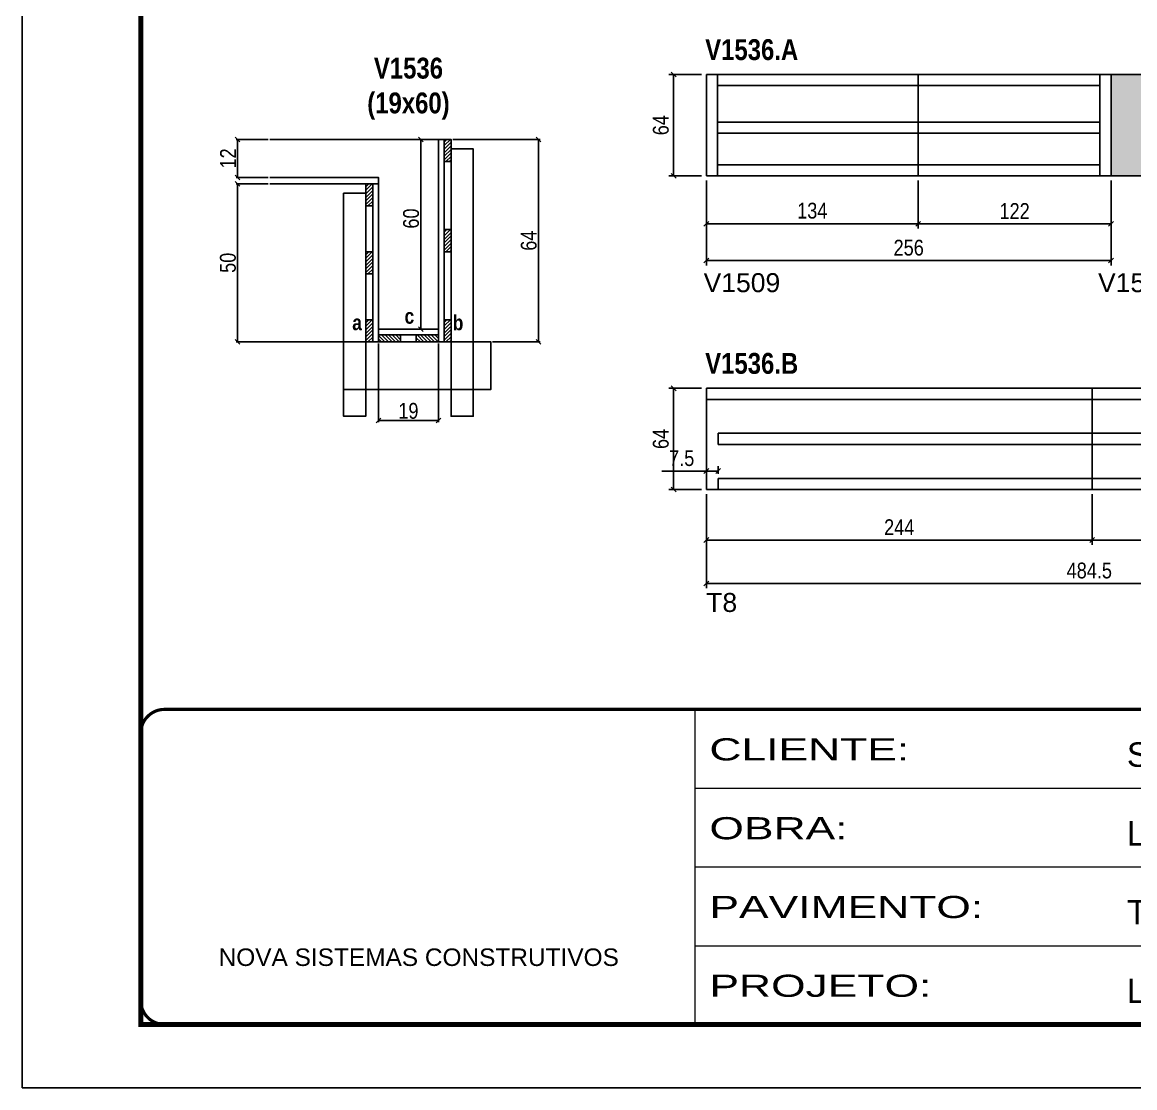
# Model space of a CAD drawing. Extents: x 3309 to 9563, y -2522 to 14608.
# Drawn here: x 8078 to 8782, y 7815 to 8489 of the extents above; entities that cross this region are included whole.
import ezdxf

# ---------------------------------------------------------------- set-up
doc = ezdxf.new("R2010")
doc.units = 0
doc.linetypes.add('CONTINUO', pattern=[0])
doc.linetypes.add('DASHED', pattern=[0.75, 0.5, -0.25])
for name, color, linetype in [('5', 5, 'Continuous'), ('COTA', 241, 'Continuous'), ('detalhes', 4, 'Continuous'), ('NOMENCLATURA', 7, 'Continuous'), ('Painéis', 200, 'Continuous'), ('SARR_2.2x7', 40, 'Continuous'), ('SARR_3.5x7', 81, 'Continuous')]:
    doc.layers.add(name, color=color, linetype=linetype)
for name, color, linetype, lineweight in [('CONCRETO', 251, 'Continuous', 25), ('Folhas', 255, 'Continuous', 9), ('SARRAFO DE PRESSAO', 251, 'DASHED', 9)]:
    doc.layers.add(name, color=color, linetype=linetype, lineweight=lineweight)
doc.layers.add('Laje_Perimetro', color=7, linetype='Continuous', plot=False)
doc.styles.add('ARIAL', font='arial.ttf')
doc.styles.add('COTA TECNICA', font='techl___.ttf', dxfattribs={"height": 10})
doc.styles.add('COTA TECNICA 2X', font='techl___.ttf', dxfattribs={"height": 10})
doc.styles.get("Standard").update_dxf_attribs({"font": 'arial.ttf'})
doc.styles.add('TECNICA', font='techb___.ttf', dxfattribs={"height": 10})
doc.styles.add('Tecnologia', font='')
doc.styles.get('Tecnologia').set_extended_font_data('Forgotten Futurist')
doc.dimstyles.new('PAINEL', dxfattribs={"dimtxt": 10, "dimasz": 3, "dimexe": 3, "dimexo": 3, "dimgap": 3, "dimtad": 1, "dimdec": 1, "dimzin": 12, "dimdsep": 46, "dimtxsty": 'COTA TECNICA', "dimblk1": 'OBLIQUE', "dimblk2": 'OBLIQUE', "dimsah": 1, "dimcen": 0.9, "dimclrd": 4, "dimclre": 4, "dimclrt": 240, "dimadec": 1, "dimazin": 3, "dimtfac": 1, "dimtdec": 1, "dimtmove": 0, "dimatfit": 3, "dimfxl": 1, "dimtolj": 1, "dimtzin": 12, "dimarcsym": 0})
doc.dimstyles.new('SECAO', dxfattribs={"dimscale": 0.333333, "dimtxt": 5, "dimasz": 9, "dimexe": 3, "dimexo": 3, "dimgap": 3, "dimtad": 1, "dimdec": 1, "dimlfac": 0.5, "dimzin": 12, "dimdsep": 46, "dimtxsty": 'COTA TECNICA 2X', "dimblk1": 'OBLIQUE', "dimblk2": 'OBLIQUE', "dimsah": 1, "dimcen": 0.9, "dimclrd": 4, "dimclre": 4, "dimclrt": 240, "dimadec": 1, "dimazin": 3, "dimtfac": 1, "dimtdec": 1, "dimtmove": 0, "dimatfit": 3, "dimfxl": 1, "dimtolj": 1, "dimtzin": 12, "dimarcsym": 0})
pattern_1 = [(135, (41538.6903, -115225.5653), (-1.122532015, -1.122532015), [])]
pattern_2 = [(45, (-115217.018, -24934.9343), (-1.122532015, 1.122532015), [])]

# ---------------------------------------------------------------- blocks, each defined once
blk = doc.blocks.new('9999999999')
at = {"color": 30, "linetype": 'CONTINUO'}
for p, q in [((98564.56, 34230.21), (98564.56, 34429.45)), ((98564.56, 34379.64), (99583.98, 34379.64)), ((98564.56, 34329.83), (99487.98, 34329.83)), ((98564.56, 34280.02), (99487.98, 34280.02))]:
    blk.add_line(p, q, dxfattribs=at)
at = {"color": 30, "linetype": 'CONTINUO', "const_width": 2}
blk.add_lwpolyline([(99583.98, 34230.21), (99583.98, 34414.45, 0.414214), (99568.98, 34429.45), (98228.98, 34429.45, 0.414214), (98213.98, 34414.45), (98213.98, 34245.21, 0.414214), (98228.98, 34230.21), (99583.98, 34230.21)], format="xyb", dxfattribs=at)
at = {"layer": 'Folhas'}
blk.add_lwpolyline([(98138.98, 34190.21), (99623.98, 34190.21), (99623.98, 35240.21), (98138.98, 35240.21)], close=True, dxfattribs=at)
at = {"layer": 'Folhas', "color": 30, "const_width": 3}
blk.add_lwpolyline([(98213.98, 34230.21), (99583.98, 34230.21), (99583.98, 35200.21), (98213.98, 35200.21)], close=True, dxfattribs=at)
at = {"color": 7, "linetype": 'Continuous', "ltscale": 5, "style": 'ARIAL'}
for s, height, p in [('SKR', 15.483, (98837.68, 34393.13)), ('LEAF LOEFGREN', 15.4829, (98837.68, 34343.32)), ('TIPO (7° AO 21° PAVIMENTO)', 15.4829, (98837.68, 34293.51)), ('NOVA SISTEMAS CONSTRUTIVOS', 11.0592, (98263.19, 34267.21)), ('LATERAIS DE VIGAS', 15.4829, (98837.68, 34243.7))]:
    blk.add_text(s, height=height, dxfattribs=at).set_placement(p)
at = {"layer": 'Folhas', "color": 7, "style": 'Tecnologia', "width": 1.5}
for s, p in [('CLIENTE:', (98573.65, 34397.17)), ('OBRA:', (98573.65, 34347.31)), ('PAVIMENTO:', (98573.65, 34297.5)), ('PROJETO:', (98573.65, 34247.69))]:
    blk.add_text(s, height=14, dxfattribs=at).set_placement(p)
blk = doc.blocks.new('_Oblique')
at = {"color": 0, "linetype": 'ByBlock', "lineweight": -2}
blk.add_line((-0.5, -0.5), (0.5, 0.5), dxfattribs=at)
blk = doc.blocks.new('*D2285')
at = {"layer": 'COTA', "color": 4, "lineweight": -2, "transparency": 16777216}
for p, q in [((8303.15, 8285.6), (8303.15, 8235.85)), ((8341.15, 8285.6), (8341.15, 8235.85)), ((8341.15, 8236.85), (8303.15, 8236.85))]:
    blk.add_line(p, q, dxfattribs=at)
at = {"layer": 'Defpoints', "color": 0, "transparency": 16777216}
for p in [(8303.15, 8286.6), (8341.15, 8286.6), (8303.15, 8236.85)]:
    blk.add_point(p, dxfattribs=at)
at = {"layer": 'COTA', "color": 4, "lineweight": -2, "transparency": 16777216, "xscale": 3, "yscale": 3, "zscale": 3, "rotation": 180}
blk.add_blockref('_Oblique', (8303.15, 8236.85), dxfattribs=at)
at = {"layer": 'COTA', "color": 4, "lineweight": -2, "transparency": 16777216, "xscale": 3, "yscale": 3, "zscale": 3}
blk.add_blockref('_Oblique', (8341.15, 8236.85), dxfattribs=at)
at = {"layer": 'COTA', "color": 240, "transparency": 16777216, "insert": (8322.15, 8242.94), "char_height": 10, "attachment_point": 5, "style": 'COTA TECNICA 2X'}
blk.add_mtext('\\A1;19', dxfattribs=at)
blk = doc.blocks.new('*D2286')
at = {"layer": 'COTA', "color": 4, "lineweight": -2, "transparency": 16777216}
for p, q in [((8233.45, 8386.6), (8213.1, 8386.6)), ((8214.1, 8386.6), (8214.1, 8286.6)), ((8294.15, 8286.6), (8213.1, 8286.6))]:
    blk.add_line(p, q, dxfattribs=at)
at = {"layer": 'Defpoints', "color": 0, "transparency": 16777216}
for p in [(8234.45, 8386.6), (8214.1, 8286.6), (8295.15, 8286.6, 0)]:
    blk.add_point(p, dxfattribs=at)
at = {"layer": 'COTA', "color": 4, "lineweight": -2, "transparency": 16777216, "xscale": 3, "yscale": 3, "zscale": 3}
for p, rotation in [((8214.1, 8386.6), 90), ((8214.1, 8286.6), 270)]:
    blk.add_blockref('_Oblique', p, dxfattribs=dict(at, rotation=rotation))
at = {"layer": 'COTA', "color": 240, "transparency": 16777216, "insert": (8207.99, 8336.6), "char_height": 10, "attachment_point": 5, "rotation": 90, "style": 'COTA TECNICA 2X'}
blk.add_mtext('\\A1;50', dxfattribs=at)
blk = doc.blocks.new('*D2287')
at = {"layer": 'COTA', "color": 4, "lineweight": -2, "transparency": 16777216}
for p, q in [((8340.15, 8414.6), (8328.98, 8414.6)), ((8329.98, 8294.6), (8329.98, 8414.6)), ((8340.15, 8294.6), (8328.98, 8294.6))]:
    blk.add_line(p, q, dxfattribs=at)
at = {"layer": 'Defpoints', "color": 0, "transparency": 16777216}
for p in [(8329.98, 8414.6), (8341.15, 8414.6), (8341.15, 8294.6)]:
    blk.add_point(p, dxfattribs=at)
at = {"layer": 'COTA', "color": 4, "lineweight": -2, "transparency": 16777216, "xscale": 3, "yscale": 3, "zscale": 3}
for p, rotation in [((8329.98, 8414.6), 90), ((8329.98, 8294.6), 270)]:
    blk.add_blockref('_Oblique', p, dxfattribs=dict(at, rotation=rotation))
at = {"layer": 'COTA', "color": 240, "transparency": 16777216, "insert": (8323.87, 8364.6), "char_height": 10, "attachment_point": 5, "rotation": 90, "style": 'COTA TECNICA 2X'}
blk.add_mtext('\\A1;60', dxfattribs=at)
blk = doc.blocks.new('*D2288')
at = {"layer": 'COTA', "color": 4, "lineweight": -2, "transparency": 16777216}
for p, q in [((8233.45, 8414.6), (8213.1, 8414.6)), ((8214.1, 8390.6), (8214.1, 8414.6)), ((8233.45, 8390.6), (8213.1, 8390.6))]:
    blk.add_line(p, q, dxfattribs=at)
at = {"layer": 'Defpoints', "color": 0, "transparency": 16777216}
for p in [(8214.1, 8414.6), (8234.45, 8414.6), (8234.45, 8390.6)]:
    blk.add_point(p, dxfattribs=at)
at = {"layer": 'COTA', "color": 4, "lineweight": -2, "transparency": 16777216, "xscale": 3, "yscale": 3, "zscale": 3}
for p, rotation in [((8214.1, 8414.6), 90), ((8214.1, 8390.6), 270)]:
    blk.add_blockref('_Oblique', p, dxfattribs=dict(at, rotation=rotation))
at = {"layer": 'COTA', "color": 240, "transparency": 16777216, "insert": (8208.05, 8402.6), "char_height": 10, "attachment_point": 5, "rotation": 90, "style": 'COTA TECNICA 2X'}
blk.add_mtext('\\A1;12', dxfattribs=at)
blk = doc.blocks.new('*D2289')
at = {"layer": 'COTA', "color": 4, "lineweight": -2, "transparency": 16777216}
for p, q in [((8350.15, 8414.6), (8405.4, 8414.6)), ((8404.4, 8286.6), (8404.4, 8414.6)), ((8375.34, 8286.6), (8405.4, 8286.6))]:
    blk.add_line(p, q, dxfattribs=at)
at = {"layer": 'Defpoints', "color": 0, "transparency": 16777216}
for p in [(8349.15, 8414.6), (8404.4, 8414.6), (8374.34, 8286.6)]:
    blk.add_point(p, dxfattribs=at)
at = {"layer": 'COTA', "color": 4, "lineweight": -2, "transparency": 16777216, "xscale": 3, "yscale": 3, "zscale": 3}
for p, rotation in [((8404.4, 8414.6), 90), ((8404.4, 8286.6), 270)]:
    blk.add_blockref('_Oblique', p, dxfattribs=dict(at, rotation=rotation))
at = {"layer": 'COTA', "color": 240, "transparency": 16777216, "insert": (8398.3, 8350.6), "char_height": 10, "attachment_point": 5, "rotation": 90, "style": 'COTA TECNICA 2X'}
blk.add_mtext('\\A1;64', dxfattribs=at)
blk = doc.blocks.new('*D2290')
at = {"layer": 'COTA', "color": 4, "linetype": 'ByBlock', "lineweight": -2, "transparency": 16777216}
for p, q in [((8510.61, 8388.63), (8510.61, 8335)), ((8766.61, 8388.63), (8766.61, 8335)), ((8510.61, 8338), (8766.61, 8338))]:
    blk.add_line(p, q, dxfattribs=at)
at = {"layer": 'Defpoints', "color": 0, "linetype": 'ByBlock', "transparency": 16777216}
for p in [(8510.61, 8391.63), (8766.61, 8391.63), (8766.61, 8338)]:
    blk.add_point(p, dxfattribs=at)
at = {"layer": 'COTA', "color": 4, "linetype": 'ByBlock', "lineweight": -2, "transparency": 16777216, "xscale": 3, "yscale": 3, "zscale": 3, "rotation": 180}
blk.add_blockref('_Oblique', (8510.61, 8338), dxfattribs=at)
at = {"layer": 'COTA', "color": 4, "linetype": 'ByBlock', "lineweight": -2, "transparency": 16777216, "xscale": 3, "yscale": 3, "zscale": 3}
blk.add_blockref('_Oblique', (8766.61, 8338), dxfattribs=at)
at = {"layer": 'COTA', "color": 240, "linetype": 'ByBlock', "transparency": 16777216, "insert": (8638.61, 8346.11), "char_height": 10, "attachment_point": 5, "style": 'COTA TECNICA'}
blk.add_mtext('\\A1;256', dxfattribs=at)
blk = doc.blocks.new('*D2291')
at = {"layer": 'COTA', "color": 4, "lineweight": -2, "transparency": 16777216}
for p, q in [((8644.61, 8388.63), (8644.61, 8358.32)), ((8766.61, 8388.63), (8766.61, 8358.32)), ((8766.61, 8361.32), (8644.61, 8361.32))]:
    blk.add_line(p, q, dxfattribs=at)
at = {"layer": 'Defpoints', "color": 0, "transparency": 16777216}
for p in [(8644.61, 8391.63), (8766.61, 8391.63), (8644.61, 8361.32)]:
    blk.add_point(p, dxfattribs=at)
at = {"layer": 'COTA', "color": 4, "lineweight": -2, "transparency": 16777216, "xscale": 3, "yscale": 3, "zscale": 3, "rotation": 180}
blk.add_blockref('_Oblique', (8644.61, 8361.32), dxfattribs=at)
at = {"layer": 'COTA', "color": 4, "lineweight": -2, "transparency": 16777216, "xscale": 3, "yscale": 3, "zscale": 3}
blk.add_blockref('_Oblique', (8766.61, 8361.32), dxfattribs=at)
at = {"layer": 'COTA', "color": 240, "transparency": 16777216, "insert": (8705.61, 8369.37), "char_height": 10, "attachment_point": 5, "style": 'COTA TECNICA'}
blk.add_mtext('\\A1;122', dxfattribs=at)
blk = doc.blocks.new('*D2292')
at = {"layer": 'COTA', "color": 4, "lineweight": -2, "transparency": 16777216}
for p, q in [((8510.61, 8388.63), (8510.61, 8358.32)), ((8644.61, 8388.63), (8644.61, 8358.32)), ((8644.61, 8361.32), (8510.61, 8361.32))]:
    blk.add_line(p, q, dxfattribs=at)
at = {"layer": 'Defpoints', "color": 0, "transparency": 16777216}
for p in [(8510.61, 8391.63), (8644.61, 8391.63), (8510.61, 8361.32)]:
    blk.add_point(p, dxfattribs=at)
at = {"layer": 'COTA', "color": 4, "lineweight": -2, "transparency": 16777216, "xscale": 3, "yscale": 3, "zscale": 3, "rotation": 180}
blk.add_blockref('_Oblique', (8510.61, 8361.32), dxfattribs=at)
at = {"layer": 'COTA', "color": 4, "lineweight": -2, "transparency": 16777216, "xscale": 3, "yscale": 3, "zscale": 3}
blk.add_blockref('_Oblique', (8644.61, 8361.32), dxfattribs=at)
at = {"layer": 'COTA', "color": 240, "transparency": 16777216, "insert": (8577.61, 8369.53), "char_height": 10, "attachment_point": 5, "style": 'COTA TECNICA'}
blk.add_mtext('\\A1;134', dxfattribs=at)
blk = doc.blocks.new('*D2293')
at = {"layer": 'COTA', "color": 4, "lineweight": -2, "transparency": 16777216}
for p, q in [((8507.61, 8455.63), (8486.93, 8455.63)), ((8489.93, 8391.63), (8489.93, 8455.63)), ((8507.61, 8391.63), (8486.93, 8391.63))]:
    blk.add_line(p, q, dxfattribs=at)
at = {"layer": 'Defpoints', "color": 0, "transparency": 16777216}
for p in [(8489.93, 8455.63), (8510.61, 8455.63, 0), (8510.61, 8391.63, 0)]:
    blk.add_point(p, dxfattribs=at)
at = {"layer": 'COTA', "color": 4, "lineweight": -2, "transparency": 16777216, "xscale": 3, "yscale": 3, "zscale": 3}
for p, rotation in [((8489.93, 8455.63), 90), ((8489.93, 8391.63), 270)]:
    blk.add_blockref('_Oblique', p, dxfattribs=dict(at, rotation=rotation))
at = {"layer": 'COTA', "color": 240, "transparency": 16777216, "insert": (8481.83, 8423.63), "char_height": 10, "attachment_point": 5, "rotation": 90, "style": 'COTA TECNICA'}
blk.add_mtext('\\A1;64', dxfattribs=at)
blk = doc.blocks.new('*D2307')
at = {"layer": 'COTA', "color": 4, "lineweight": -2, "transparency": 16777216}
for p, q in [((8510.61, 8190.24), (8510.61, 8130.86)), ((8995.11, 8190.24), (8995.11, 8130.86)), ((8510.61, 8133.86), (8995.11, 8133.86))]:
    blk.add_line(p, q, dxfattribs=at)
at = {"layer": 'Defpoints', "color": 0, "transparency": 16777216}
for p in [(8510.61, 8193.24), (8995.11, 8193.24), (8995.11, 8133.86)]:
    blk.add_point(p, dxfattribs=at)
at = {"layer": 'COTA', "color": 4, "lineweight": -2, "transparency": 16777216, "xscale": 3, "yscale": 3, "zscale": 3, "rotation": 180}
blk.add_blockref('_Oblique', (8510.61, 8133.86), dxfattribs=at)
at = {"layer": 'COTA', "color": 4, "lineweight": -2, "transparency": 16777216, "xscale": 3, "yscale": 3, "zscale": 3}
blk.add_blockref('_Oblique', (8995.11, 8133.86), dxfattribs=at)
at = {"layer": 'COTA', "color": 240, "transparency": 16777216, "insert": (8752.86, 8141.99), "char_height": 10, "attachment_point": 5, "style": 'COTA TECNICA'}
blk.add_mtext('\\A1;484.5', dxfattribs=at)
blk = doc.blocks.new('*D2308')
at = {"layer": 'COTA', "color": 4, "lineweight": -2, "transparency": 16777216}
for p, q in [((8510.61, 8190.24), (8510.61, 8158.33)), ((8754.61, 8190.24), (8754.61, 8158.33)), ((8510.61, 8161.33), (8754.61, 8161.33))]:
    blk.add_line(p, q, dxfattribs=at)
at = {"layer": 'Defpoints', "color": 0, "transparency": 16777216}
for p in [(8510.61, 8193.24), (8754.61, 8193.24), (8754.61, 8161.33)]:
    blk.add_point(p, dxfattribs=at)
at = {"layer": 'COTA', "color": 4, "lineweight": -2, "transparency": 16777216, "xscale": 3, "yscale": 3, "zscale": 3, "rotation": 180}
blk.add_blockref('_Oblique', (8510.61, 8161.33), dxfattribs=at)
at = {"layer": 'COTA', "color": 4, "lineweight": -2, "transparency": 16777216, "xscale": 3, "yscale": 3, "zscale": 3}
blk.add_blockref('_Oblique', (8754.61, 8161.33), dxfattribs=at)
at = {"layer": 'COTA', "color": 240, "transparency": 16777216, "insert": (8632.61, 8169.41), "char_height": 10, "attachment_point": 5, "style": 'COTA TECNICA'}
blk.add_mtext('\\A1;244', dxfattribs=at)
blk = doc.blocks.new('*D2309')
at = {"layer": 'COTA', "color": 4, "lineweight": -2, "transparency": 16777216}
for p, q in [((8754.61, 8190.24), (8754.61, 8158.33)), ((8995.11, 8190.24), (8995.11, 8158.33)), ((8754.61, 8161.33), (8995.11, 8161.33))]:
    blk.add_line(p, q, dxfattribs=at)
at = {"layer": 'Defpoints', "color": 0, "transparency": 16777216}
for p in [(8754.61, 8193.24), (8995.11, 8193.24), (8995.11, 8161.33)]:
    blk.add_point(p, dxfattribs=at)
at = {"layer": 'COTA', "color": 4, "lineweight": -2, "transparency": 16777216, "xscale": 3, "yscale": 3, "zscale": 3, "rotation": 180}
blk.add_blockref('_Oblique', (8754.61, 8161.33), dxfattribs=at)
at = {"layer": 'COTA', "color": 4, "lineweight": -2, "transparency": 16777216, "xscale": 3, "yscale": 3, "zscale": 3}
blk.add_blockref('_Oblique', (8995.11, 8161.33), dxfattribs=at)
at = {"layer": 'COTA', "color": 240, "transparency": 16777216, "insert": (8874.86, 8169.44), "char_height": 10, "attachment_point": 5, "style": 'COTA TECNICA'}
blk.add_mtext('\\A1;240.5', dxfattribs=at)
blk = doc.blocks.new('*D2310')
at = {"layer": 'COTA', "color": 4, "lineweight": -2, "transparency": 16777216}
for p, q in [((8507.61, 8257.24), (8486.93, 8257.24)), ((8489.93, 8257.24), (8489.93, 8193.24)), ((8507.61, 8193.24), (8486.93, 8193.24))]:
    blk.add_line(p, q, dxfattribs=at)
at = {"layer": 'Defpoints', "color": 0, "transparency": 16777216}
for p in [(8510.61, 8257.24), (8489.93, 8193.24), (8510.61, 8193.24)]:
    blk.add_point(p, dxfattribs=at)
at = {"layer": 'COTA', "color": 4, "lineweight": -2, "transparency": 16777216, "xscale": 3, "yscale": 3, "zscale": 3}
for p, rotation in [((8489.93, 8257.24), 90), ((8489.93, 8193.24), 270)]:
    blk.add_blockref('_Oblique', p, dxfattribs=dict(at, rotation=rotation))
at = {"layer": 'COTA', "color": 240, "transparency": 16777216, "insert": (8481.83, 8225.24), "char_height": 10, "attachment_point": 5, "rotation": 90, "style": 'COTA TECNICA'}
blk.add_mtext('\\A1;64', dxfattribs=at)
blk = doc.blocks.new('*D2314')
at = {"layer": 'COTA', "color": 4, "lineweight": -2, "transparency": 16777216}
for p, q in [((8510.61, 8203.24), (8510.61, 8207.96)), ((8518.11, 8203.24), (8518.11, 8207.96)), ((8510.61, 8204.96), (8482.46, 8204.96)), ((8518.11, 8204.96), (8510.61, 8204.96))]:
    blk.add_line(p, q, dxfattribs=at)
at = {"layer": 'Defpoints', "color": 0, "transparency": 16777216}
for p in [(8510.61, 8204.96), (8510.61, 8200.24, 0), (8518.11, 8200.24, 0)]:
    blk.add_point(p, dxfattribs=at)
at = {"layer": 'COTA', "color": 4, "lineweight": -2, "transparency": 16777216, "xscale": 3, "yscale": 3, "zscale": 3, "rotation": 180}
blk.add_blockref('_Oblique', (8510.61, 8204.96), dxfattribs=at)
at = {"layer": 'COTA', "color": 4, "lineweight": -2, "transparency": 16777216, "xscale": 3, "yscale": 3, "zscale": 3}
blk.add_blockref('_Oblique', (8518.11, 8204.96), dxfattribs=at)
at = {"layer": 'COTA', "color": 240, "transparency": 16777216, "insert": (8495.03, 8213.06), "char_height": 10, "attachment_point": 5, "style": 'COTA TECNICA'}
blk.add_mtext('\\A1;7.5', dxfattribs=at)

msp = doc.modelspace()

# ---------------------------------------------------------------- hatches: boundary and pattern name
at = {"layer": 'COTA'}
h = msp.add_hatch(dxfattribs=at)
h.set_pattern_fill('AR-CONC', color=256, scale=0.03)
h.set_pattern_definition([(50, (4768.5, 828.938), (5.46554, -0.4781726), [0.5715, -6.2865]), (355, (4768.5, 828.938), (-1.0573026, 5.7317054), [0.4572, -5.0292175]), (100.451445, (4768.9555, 828.898), (4.4082374, 5.2535326), [0.4857003, -5.3427073]), (46.1842, (4768.5, 830.462), (8.132371, -1.26127), [0.85725, -9.42975]), (96.63556, (4769.178, 830.357), (7.122124, 7.422784), [0.728551, -8.014068]), (351.18415, (4768.5, 830.462), (7.122124, 7.422784), [0.685799, -7.543792]), (21, (4769.262, 830.081), (4.5484317, -3.067956), [0.5715, -6.2865]), (326, (4769.262, 830.081), (1.854061, 5.525639), [0.4572, -5.0292]), (71.451445, (4769.641, 829.825), (6.4024926, 2.457683), [0.4857003, -5.342698]), (37.5, (4768.5, 828.9379), (0.0926581, 2.53665117), [0, -4.96824, 0, -5.1054, 0, -5.04825]), (7.5, (4768.5, 828.9379), (2.0045899, 3.00541724), [0, -2.91084, 0, -4.85394, 0, -1.92405]), (327.5, (4766.8007, 828.9379), (4.06771786, -0.1718623), [0, -1.905, 0, -5.9436, 0, -7.8867]), (317.5, (4766.0387, 828.938), (4.4438754, 0.7627947), [0, -2.4765, 0, -3.94716, 0, -5.6007])])
h.paths.add_polyline_path([(8857.11, 8391.63), (8887.11, 8391.63), (8887.11, 8441.63), (9375.11, 8441.63), (9375.11, 8455.63), (8766.61, 8455.63), (8766.61, 8391.63), (8796.61, 8391.63), (8796.61, 8441.63), (8857.11, 8441.63)])
at = {"layer": 'SARR_2.2x7'}
h = msp.add_hatch(dxfattribs=at)
h.set_pattern_fill('ANSI31', color=256, scale=0.5)
h.set_pattern_definition([(45, (-115217.018, -24820.9343), (-1.122532015, 1.122532015), [])])
h.paths.add_polyline_path([(8349.15, 8400.6), (8344.75, 8400.6), (8344.75, 8414.6), (8349.15, 8414.6)])
h = msp.add_hatch(dxfattribs=at)
h.set_pattern_fill('ANSI31', color=256, scale=0.5)
h.set_pattern_definition([(45, (-115217.018, -24848.9343), (-1.122532015, 1.122532015), [])])
h.paths.add_polyline_path([(8295.15, 8372.6), (8299.55, 8372.6), (8299.55, 8386.6), (8295.15, 8386.6)])
h = msp.add_hatch(dxfattribs=at)
h.set_pattern_fill('ANSI31', color=256, scale=0.5)
h.set_pattern_definition([(45, (-115217.018, -24877.9343), (-1.122532015, 1.122532015), [])])
h.paths.add_polyline_path([(8349.15, 8343.6), (8344.75, 8343.6), (8344.75, 8357.6), (8349.15, 8357.6)])
h = msp.add_hatch(dxfattribs=at)
h.set_pattern_fill('ANSI31', color=256, scale=0.5)
h.set_pattern_definition([(45, (-115217.018, -24891.9343), (-1.122532015, 1.122532015), [])])
h.paths.add_polyline_path([(8295.15, 8329.6), (8299.55, 8329.6), (8299.55, 8343.6), (8295.15, 8343.6)])
h = msp.add_hatch(dxfattribs=at)
h.set_pattern_fill('ANSI31', color=256, scale=0.5)
h.set_pattern_definition(pattern_2)
h.paths.add_polyline_path([(8295.15, 8286.6), (8299.55, 8286.6), (8299.55, 8300.6), (8295.15, 8300.6)])
h = msp.add_hatch(dxfattribs=at)
h.set_pattern_fill('ANSI31', color=256, scale=0.5)
h.set_pattern_definition(pattern_2)
h.paths.add_polyline_path([(8349.15, 8286.6), (8344.75, 8286.6), (8344.75, 8300.6), (8349.15, 8300.6)])
h = msp.add_hatch(dxfattribs=at)
h.set_pattern_fill('ANSI31', color=256, scale=0.5, angle=90)
h.set_pattern_definition(pattern_1)
h.paths.add_polyline_path([(8317.15, 8286.6), (8317.15, 8291), (8303.15, 8291), (8303.15, 8286.6)])
h = msp.add_hatch(dxfattribs=at)
h.set_pattern_fill('ANSI31', color=256, scale=0.5, angle=90)
h.set_pattern_definition(pattern_1)
h.paths.add_polyline_path([(8327.15, 8291), (8327.15, 8286.6), (8341.15, 8286.6), (8341.15, 8291)])

# ---------------------------------------------------------------- linework, layer by layer
at = {"layer": 'CONCRETO', "linetype": 'Continuous'}
msp.add_line((8349.15, 8414.6), (8234.45, 8414.6), dxfattribs=at)
at = {"layer": 'COTA'}
for p, q in [((8766.61, 8455.63, 0), (9375.11, 8455.63, 0)), ((8766.61, 8391.63, 0), (8796.61, 8391.63, 0))]:
    msp.add_line(p, q, dxfattribs=at)
at = {"layer": 'Laje_Perimetro'}
msp.add_lwpolyline([(9562.87, 8864.98), (8077.87, 8864.98), (8077.87, 7814.98), (9562.87, 7814.98)], close=True, dxfattribs=at)
at = {"layer": 'Painéis', "linetype": 'ByBlock'}
for p, q in [((8510.61, 8455.63, 0), (8766.61, 8455.63, 0)), ((8510.61, 8391.63, 0), (8510.61, 8455.63, 0)), ((8644.61, 8391.63, 0), (8644.61, 8455.63, 0)), ((8766.61, 8391.63, 0), (8766.61, 8455.63, 0)), ((8510.61, 8391.63, 0), (8766.61, 8391.63, 0)), ((8995.11, 8257.24, 0), (8510.61, 8257.24, 0)), ((8510.61, 8257.24, 0), (8510.61, 8193.24, 0)), ((8754.61, 8257.24, 0), (8754.61, 8193.24, 0)), ((8510.61, 8193.24, 0), (8995.11, 8193.24, 0))]:
    msp.add_line(p, q, dxfattribs=at)
at = {"layer": 'Painéis', "linetype": 'Continuous'}
for points in [[(8344.75, 8286.6), (8344.75, 8414.6), (8341.15, 8414.6), (8341.15, 8286.6)], [(8299.55, 8286.6), (8299.55, 8386.6), (8303.15, 8386.6), (8303.15, 8286.6)], [(8341.15, 8294.6), (8303.15, 8294.6), (8303.15, 8291), (8341.15, 8291)]]:
    msp.add_lwpolyline(points, close=True, dxfattribs=at)
at = {"layer": 'Painéis', "linetype": 'Continuous', "elevation": 0}
msp.add_lwpolyline([(8234.45, 8386.6), (8303.15, 8386.6), (8303.15, 8390.6), (8234.45, 8390.6)], dxfattribs=at)
at = {"layer": 'SARR_2.2x7', "linetype": 'Continuous'}
for p, q in [((8517.61, 8391.63, 0), (8517.61, 8455.63, 0)), ((8759.61, 8391.63, 0), (8759.61, 8455.63, 0)), ((8517.61, 8448.63, 0), (8644.61, 8448.63, 0)), ((8644.61, 8448.63, 0), (8759.61, 8448.63, 0)), ((8517.61, 8425.55, 0), (8644.61, 8425.55, 0)), ((8644.61, 8425.55, 0), (8759.61, 8425.55, 0)), ((8517.61, 8418.55, 0), (8644.61, 8418.55, 0)), ((8644.61, 8418.55, 0), (8759.61, 8418.55, 0)), ((8517.61, 8398.63, 0), (8644.61, 8398.63, 0)), ((8644.61, 8398.63, 0), (8759.61, 8398.63, 0)), ((8510.61, 8250.24, 0), (8754.61, 8250.24, 0)), ((8754.61, 8250.24, 0), (8995.11, 8250.24, 0)), ((8518.11, 8228.78, 0), (8754.61, 8228.78, 0)), ((8518.11, 8221.78, 0), (8518.11, 8228.78, 0)), ((8754.61, 8228.78, 0), (8987.61, 8228.78, 0)), ((8518.11, 8221.78, 0), (8754.61, 8221.78, 0)), ((8754.61, 8221.78, 0), (8987.61, 8221.78, 0)), ((8518.11, 8193.24, 0), (8518.11, 8200.24, 0)), ((8518.11, 8200.24, 0), (8754.61, 8200.24, 0)), ((8754.61, 8200.24, 0), (8987.61, 8200.24, 0))]:
    msp.add_line(p, q, dxfattribs=at)
at = {"layer": 'SARR_2.2x7'}
for points in [[(8344.75, 8414.6), (8344.75, 8400.6), (8349.15, 8400.6), (8349.15, 8414.6)], [(8299.55, 8386.6), (8299.55, 8372.6), (8295.15, 8372.6), (8295.15, 8386.6)], [(8344.75, 8357.6), (8344.75, 8343.6), (8349.15, 8343.6), (8349.15, 8357.6)], [(8299.55, 8343.6), (8299.55, 8329.6), (8295.15, 8329.6), (8295.15, 8343.6)], [(8299.55, 8300.6), (8299.55, 8286.6), (8295.15, 8286.6), (8295.15, 8300.6)], [(8344.75, 8300.6), (8344.75, 8286.6), (8349.15, 8286.6), (8349.15, 8300.6)], [(8303.15, 8291), (8317.15, 8291), (8317.15, 8286.6), (8303.15, 8286.6)], [(8341.15, 8291), (8327.15, 8291), (8327.15, 8286.6), (8341.15, 8286.6)]]:
    msp.add_lwpolyline(points, close=True, dxfattribs=at)
at = {"layer": 'SARR_3.5x7'}
for points in [[(8349.15, 8408.6), (8363.15, 8408.6), (8363.15, 8239.63), (8349.15, 8239.63)], [(8295.15, 8380.6), (8281.15, 8380.6), (8281.15, 8239.63), (8295.15, 8239.63)], [(8281.15, 8286.6), (8374.34, 8286.6), (8374.34, 8256.51), (8281.15, 8256.51)]]:
    msp.add_lwpolyline(points, close=True, dxfattribs=at)

# ---------------------------------------------------------------- block references
at = {"layer": 'SARRAFO DE PRESSAO', "color": 6, "linetype": 'ByBlock'}
msp.add_blockref('9999999999', (-90061.11, -26375.22), dxfattribs=at)

# ---------------------------------------------------------------- texts
at = {"layer": '5', "linetype": 'Continuous'}
for s, rotation, p in [('V1509', 0.00004, (8508.88, 8318.05, 0)), ('V1515', 0.00004, (8758.39, 8318.05, 0)), ('T8', 359.99996, (8510.54, 8115.84, 0))]:
    msp.add_text(s, height=12, rotation=rotation, dxfattribs=at).set_placement(p)
at = {"layer": 'detalhes', "style": 'TECNICA'}
for s, p in [('c', (8319.7, 8298.08)), ('a', (8286.63, 8293.97)), ('b', (8350.19, 8293.95))]:
    msp.add_text(s, height=9.6, dxfattribs=at).set_placement(p)
at = {"layer": 'NOMENCLATURA', "style": 'TECNICA'}
for s, p in [('V1536.A', (8509.89, 8464.81, 0)), ('V1536.B', (8509.89, 8266.43, 0))]:
    msp.add_text(s, height=13.2, dxfattribs=at).set_placement(p)
at = {"layer": 'NOMENCLATURA', "insert": (8322.18, 8466.3), "char_height": 13.2, "attachment_point": 2, "style": 'TECNICA'}
msp.add_mtext_dynamic_manual_height_columns('V1536\\P(19x60)', width=300.2766, gutter_width=1, heights=[0], dxfattribs=at)

# ---------------------------------------------------------------- dimensions: what is measured, and where the dimension line sits
at = {"layer": 'COTA'}
for base, p1, p2, angle, dimstyle, picture, middle in [((8489.93, 8455.63), (8510.61, 8391.63, 0), (8510.61, 8455.63, 0), 90, 'PAINEL', '*D2293', (8481.83, 8423.63)), ((8214.1, 8414.6), (8234.45, 8390.6), (8234.45, 8414.6), 90, 'SECAO', '*D2288', (8208.05, 8402.6)), ((8404.4, 8414.6), (8374.34, 8286.6), (8349.15, 8414.6), 90, 'SECAO', '*D2289', (8398.3, 8350.6)), ((8644.61, 8361.32, 0), (8766.61, 8391.63, 0), (8644.61, 8391.63, 0), 180, 'PAINEL', '*D2291', (8705.61, 8369.37, 0)), ((8214.1, 8286.6, 0), (8234.45, 8386.6), (8295.15, 8286.6), 90, 'SECAO', '*D2286', (8207.99, 8336.6, 0)), ((8489.93, 8193.24, 0), (8510.61, 8257.24, 0), (8510.61, 8193.24, 0), 90, 'PAINEL', '*D2310', (8481.83, 8225.24, 0)), ((8995.11, 8133.86, 0), (8510.61, 8193.24, 0), (8995.11, 8193.24, 0), 180, 'PAINEL', '*D2307', (8752.86, 8141.99, 0))]:
    dim = msp.add_linear_dim(base=base, p1=p1, p2=p2, angle=angle, dimstyle=dimstyle, dxfattribs=at)
    dim.commit()
    dim.dimension.update_dxf_attribs({"geometry": picture, "text_midpoint": middle})
for base, p1, p2, angle, picture, middle in [((8329.98, 8414.6), (8341.15, 8294.6), (8341.15, 8414.6), 90, '*D2287', (8329.98, 8364.6)), ((8303.15, 8236.85), (8341.15, 8286.6), (8303.15, 8286.6), 180, '*D2285', (8322.15, 8236.85))]:
    dim = msp.add_linear_dim(base=base, p1=p1, p2=p2, angle=angle, dimstyle='SECAO', dxfattribs=at)
    dim.commit()
    dim.dimension.update_dxf_attribs({"geometry": picture, "text_midpoint": middle, "dimtype": 160})
at = {"layer": 'COTA', "linetype": 'ByBlock'}
dim = msp.add_linear_dim(base=(8766.61, 8338, 0), p1=(8510.61, 8391.63, 0), p2=(8766.61, 8391.63, 0), dimstyle='PAINEL', dxfattribs=at)
dim.commit()
dim.dimension.update_dxf_attribs({"geometry": '*D2290', "text_midpoint": (8638.61, 8346.11, 0)})
at = {"layer": 'COTA'}
dim = msp.add_linear_dim(base=(8510.61, 8361.32, 0), p1=(8644.61, 8391.63, 0), p2=(8510.61, 8391.63, 0), angle=180, dimstyle='PAINEL', override={"dimtmove": 1}, dxfattribs=at)
dim.commit()
dim.dimension.update_dxf_attribs({"geometry": '*D2292', "text_midpoint": (8577.61, 8369.53, 0)})
for base, p1, p2, picture, middle in [((8510.61, 8204.96), (8518.11, 8200.24, 0), (8510.61, 8200.24, 0), '*D2314', (8495.03, 8213.06)), ((8754.61, 8161.33, 0), (8510.61, 8193.24, 0), (8754.61, 8193.24, 0), '*D2308', (8632.61, 8169.41, 0))]:
    dim = msp.add_linear_dim(base=base, p1=p1, p2=p2, dimstyle='PAINEL', dxfattribs=at)
    dim.commit()
    dim.dimension.update_dxf_attribs({"geometry": picture, "text_midpoint": middle})
dim = msp.add_linear_dim(base=(8995.11, 8161.33, 0), p1=(8754.61, 8193.24, 0), p2=(8995.11, 8193.24, 0), dimstyle='PAINEL', override={"dimtmove": 1}, dxfattribs=at)
dim.commit()
dim.dimension.update_dxf_attribs({"geometry": '*D2309', "text_midpoint": (8874.86, 8169.44, 0)})

doc.saveas('drawing.dxf')
